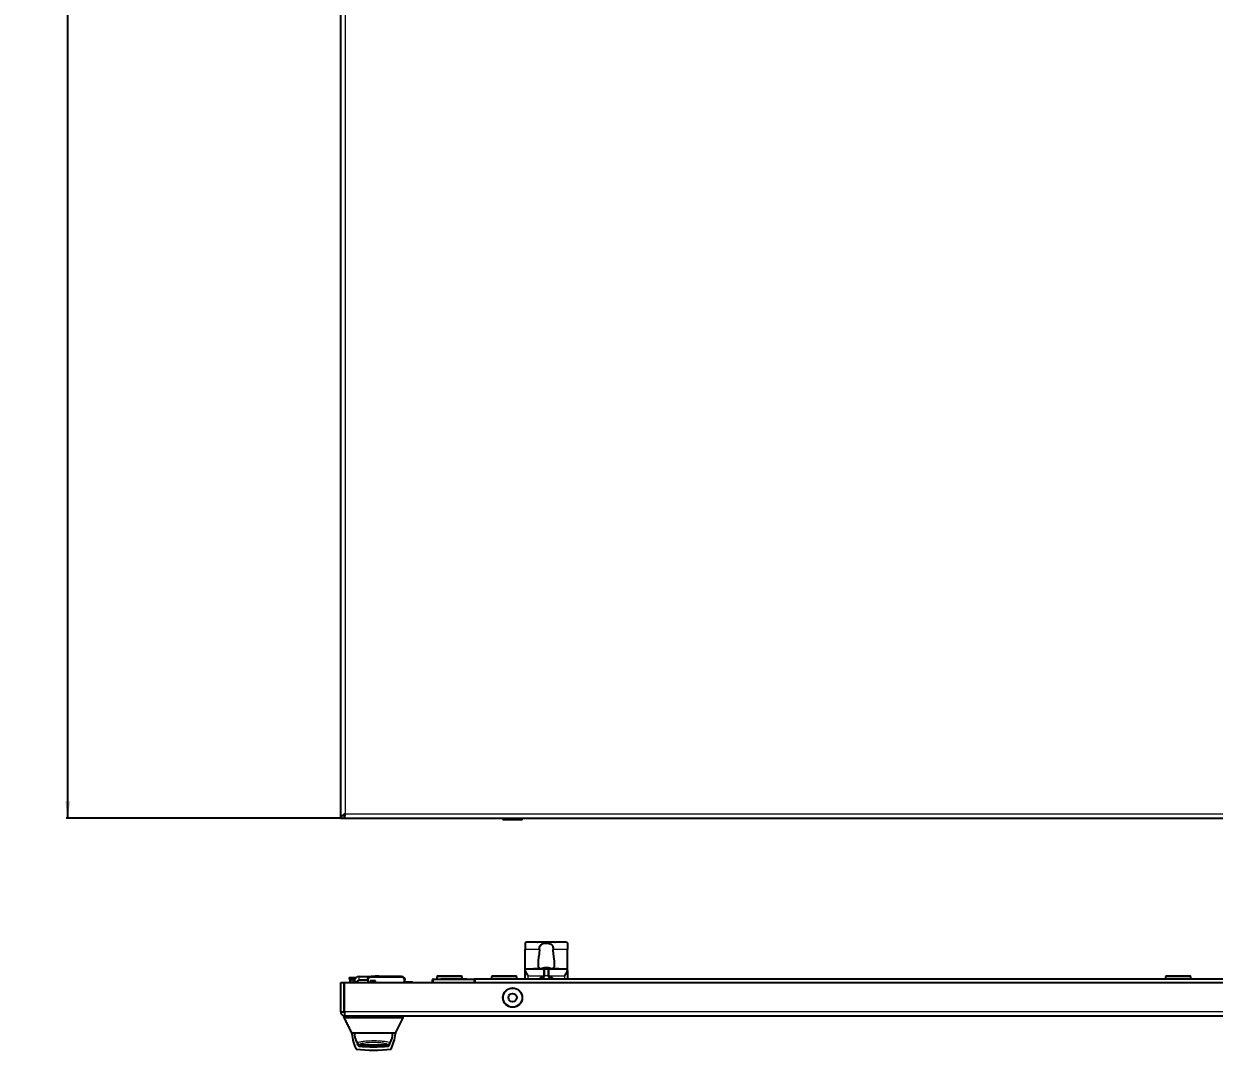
# Model space of a CAD drawing. Header units: millimetres. Extents: x -847 to 1903, y -1228 to 1043.
# Drawn here: x -847 to -141, y -1228 to -619 of the extents above; entities that cross this region are included whole.
import ezdxf

# ---------------------------------------------------------------- set-up
doc = ezdxf.new("R2010")
doc.units = ezdxf.units.MM
doc.layers.add('FORMAT', color=7, linetype='Continuous')
doc.styles.add('SLDTEXTSTYLE0', font='TXT', dxfattribs={"width": 0.75})
doc.dimstyles.new('SLDDIMSTYLE0', dxfattribs={"dimtxt": 20, "dimasz": 10, "dimexe": 0, "dimexo": 0.0625, "dimgap": 5, "dimtad": 2, "dimdec": 1, "dimrnd": 1e-09, "dimzin": 12, "dimdsep": 46, "dimtxsty": 'SLDTEXTSTYLE0', "dimsah": 1, "dimcen": 0.09, "dimadec": 0, "dimazin": 3, "dimtfac": 1, "dimtofl": 0, "dimtmove": 0, "dimatfit": 3, "dimfxl": 0, "dimfrac": 2, "dimtolj": 1, "dimtzin": 12, "dimarcsym": 0})

# ---------------------------------------------------------------- blocks, each defined once
blk = doc.blocks.new('_D_1')
at = {"layer": 'FORMAT'}
for p, q in [((-658.98, 864.6), (-821.98, 864.6)), ((-820.98, -1090.4), (-820.98, 864.6)), ((-658.98, -1090.4), (-821.98, -1090.4))]:
    blk.add_line(p, q, dxfattribs=at)
for points in [[(-820.98, 864.6), (-822.52, 854.6), (-819.44, 854.6)], [(-820.98, -1090.4), (-819.44, -1080.4), (-822.52, -1080.4)]]:
    blk.add_solid(points, dxfattribs=at)
at = {"layer": 'FORMAT', "insert": (-846.76, -60.76), "char_height": 20, "attachment_point": 1, "rotation": 90, "style": 'SLDTEXTSTYLE0'}
blk.add_mtext('1955', dxfattribs=at)

msp = doc.modelspace()

# ---------------------------------------------------------------- linework, layer by layer
at = {"color": 7, "linetype": 'Continuous', "lineweight": 25}
for p, q in [((-658.97, -1090.4), (-658.97, 864.6)), ((-658.97, -1090.4), (-656.97, -1090.4)), ((-656.67, -1090.4), (-656.67, -1088.72)), ((-656.67, -1090.4), (332.73, -1090.4)), ((-562.72, -1090.4), (-562.72, -1091.15)), ((-553.96, -1091.4), (-562.47, -1091.4)), ((-551.47, -1091.4), (-553.96, -1091.4)), ((-551.22, -1091.15), (-551.22, -1090.4)), ((-549.47, -1164.62), (-549.47, -1168.46)), ((-542.45, -1164.06), (-547.97, -1164.06)), ((-541.56, -1164.01), (-542.09, -1164.02)), ((-532.37, -1163.96), (-541.56, -1163.96)), ((-531.86, -1164.02), (-532.37, -1164)), ((-525.97, -1164.06), (-531.49, -1164.06)), ((-524.47, -1164.62), (-524.47, -1168.46)), ((-549.47, -1179.96), (-549.47, -1168.46)), ((-524.47, -1179.96), (-524.47, -1168.46)), ((-541.82, -1175.74), (-541.82, -1178.33)), ((-538.04, -1179.63), (-538.07, -1179.4)), ((-538, -1179.64), (-538.03, -1179.33)), ((-538.01, -1179.49), (-538.01, -1179.4)), ((-537.19, -1179.36), (-537.2, -1179.33)), ((-535.92, -1179.4), (-535.91, -1179.33)), ((-535.56, -1179.52), (-535.55, -1179.4)), ((-532.12, -1178.33), (-532.12, -1175.74)), ((-653.97, -1185.06), (-651.97, -1185.06)), ((-653.97, -1185.06), (-653.97, -1185.96)), ((-651.97, -1186.36), (-653.57, -1186.36)), ((-653.38, -1187.96), (-653.47, -1186.36)), ((-651.97, -1185.06), (-649.77, -1185.06)), ((-650.76, -1186.36), (-651.97, -1186.36)), ((-647.97, -1184.46), (-641.47, -1184.46)), ((-647.97, -1186.46), (-642.97, -1186.46)), ((-642.97, -1186.36), (-642.97, -1187.86)), ((-622.97, -1184.36), (-640.97, -1184.36)), ((-620.97, -1187.96), (-620.97, -1186.36)), ((-604.47, -1187.96), (-604.47, -1186.26)), ((-604.17, -1185.96), (-579.77, -1185.96)), ((-601.47, -1183.96), (-601.97, -1184.46)), ((-601.97, -1184.46), (-601.97, -1185.96)), ((-586.97, -1184.46), (-601.97, -1184.46)), ((-601.47, -1183.96), (-587.47, -1183.96)), ((-599.61, -1185.76), (-599.61, -1185.96)), ((-595.8, -1185.76), (-595.8, -1185.96)), ((-595.8, -1185.76), (-595.01, -1185.76)), ((-595.01, -1185.76), (-595.01, -1185.96)), ((-595.01, -1185.76), (-593.13, -1185.76)), ((-593.67, -1185.76), (-593.67, -1185.73)), ((-593.13, -1185.76), (-593.13, -1185.96)), ((-593.13, -1185.76), (-592.08, -1185.76)), ((-592.08, -1185.76), (-592.08, -1185.96)), ((-592.08, -1185.76), (-590.68, -1185.76)), ((-590.51, -1185.73), (-590.51, -1185.96)), ((-590.43, -1185.76), (-590.43, -1185.96)), ((-590.43, -1185.76), (-589.07, -1185.76)), ((-589.07, -1185.76), (-589.07, -1185.96)), ((-589.07, -1185.76), (-587.08, -1185.76)), ((-586.97, -1184.46), (-587.47, -1183.96)), ((-587.08, -1185.76), (-587.08, -1185.96)), ((-587.08, -1185.76), (-584.12, -1185.76)), ((-586.97, -1185.76), (-586.97, -1184.46)), ((-584.12, -1185.76), (-584.12, -1185.96)), ((255.53, -1185.96), (-579.47, -1185.96)), ((-579.47, -1185.96), (-579.47, -1186.26)), ((-579.47, -1186.26), (-579.47, -1186.9)), ((-568.97, -1183.96), (-569.47, -1184.46)), ((-569.47, -1184.46), (-569.47, -1185.96)), ((-554.47, -1184.46), (-569.47, -1184.46)), ((-568.97, -1183.96), (-554.97, -1183.96)), ((-554.47, -1184.46), (-554.97, -1183.96)), ((-554.47, -1185.96), (-554.47, -1184.46)), ((-549.47, -1180.83), (-549.47, -1179.96)), ((-549.47, -1179.96), (-535.97, -1179.96)), ((-549.47, -1185.96), (-549.47, -1180.83)), ((-544.59, -1179.86), (-544.59, -1179.96)), ((-544.45, -1179.86), (-544.45, -1179.96)), ((-544.33, -1179.86), (-544.33, -1179.96)), ((-543.52, -1179.86), (-544.33, -1179.86)), ((-543.52, -1179.86), (-543.52, -1179.96)), ((-543.37, -1179.86), (-543.37, -1179.96)), ((-543.25, -1179.86), (-543.25, -1179.96)), ((-542.92, -1179.86), (-542.92, -1179.96)), ((-542.73, -1179.86), (-542.73, -1179.96)), ((-542.2, -1179.86), (-542.2, -1179.96)), ((-541.72, -1179.86), (-541.72, -1179.96)), ((-541.55, -1179.86), (-541.55, -1179.96)), ((-541.09, -1179.86), (-541.09, -1179.96)), ((-540.95, -1179.86), (-540.95, -1179.96)), ((-540.83, -1179.86), (-540.83, -1179.96)), ((-540.52, -1179.86), (-540.52, -1179.96)), ((-539.24, -1179.86), (-540.36, -1179.86)), ((-539.24, -1179.86), (-539.24, -1179.96)), ((-539.11, -1179.86), (-539.11, -1179.96)), ((-538.91, -1179.86), (-538.91, -1179.96)), ((-538.9, -1179.86), (-538.9, -1179.96)), ((-538.31, -1179.86), (-538.9, -1179.86)), ((-538.31, -1179.86), (-538.31, -1179.96)), ((-537.41, -1179.86), (-537.99, -1179.86)), ((-537.97, -1183.96), (-537.97, -1179.96)), ((-537.97, -1179.96), (-535.97, -1179.96)), ((-537.97, -1183.96), (-537.97, -1183.99)), ((-537.41, -1179.86), (-537.41, -1179.96)), ((-537.4, -1179.86), (-537.4, -1179.96)), ((-537.4, -1179.86), (-537.22, -1179.86)), ((-537.22, -1179.86), (-537.22, -1179.96)), ((-537.22, -1179.86), (-537.22, -1179.86)), ((-537.2, -1179.86), (-537.2, -1179.96)), ((-537.05, -1179.86), (-537.05, -1179.96)), ((-536.25, -1179.86), (-537.05, -1179.86)), ((-536.25, -1179.86), (-536.25, -1179.96)), ((-536.11, -1179.86), (-536.11, -1179.96)), ((-535.99, -1179.86), (-535.99, -1179.96)), ((-535.99, -1179.89), (-535.7, -1179.88)), ((-535.97, -1179.96), (-535.97, -1183.96)), ((-535.97, -1183.99), (-535.97, -1183.96)), ((-535.56, -1179.86), (-535.56, -1179.96)), ((-535.47, -1179.96), (-524.47, -1179.96)), ((-535.44, -1179.86), (-535.44, -1179.96)), ((-535.07, -1179.86), (-535.07, -1179.96)), ((-534.81, -1179.86), (-534.81, -1179.96)), ((-534.69, -1179.86), (-534.69, -1179.96)), ((-534.55, -1179.86), (-534.55, -1179.96)), ((-534.43, -1179.86), (-534.43, -1179.96)), ((-534, -1179.86), (-534, -1179.96)), ((-533.97, -1179.86), (-534, -1179.86)), ((-533.96, -1179.86), (-533.96, -1179.96)), ((-533.93, -1179.86), (-533.93, -1179.96)), ((-533.77, -1179.86), (-533.77, -1179.96)), ((-533.42, -1179.86), (-533.42, -1179.96)), ((-532.93, -1179.86), (-532.93, -1179.96)), ((-532.73, -1179.86), (-532.73, -1179.96)), ((-532.39, -1179.86), (-532.39, -1179.96)), ((-532.23, -1179.86), (-532.23, -1179.96)), ((-531.17, -1179.86), (-532.23, -1179.86)), ((-531.17, -1179.86), (-531.17, -1179.96)), ((-530.86, -1179.86), (-530.86, -1179.96)), ((-530.69, -1179.86), (-530.69, -1179.96)), ((-530.32, -1179.86), (-530.32, -1179.96)), ((-529.56, -1179.86), (-530.32, -1179.86)), ((-529.56, -1179.86), (-529.56, -1179.96)), ((-524.47, -1180.83), (-524.47, -1179.96)), ((-524.47, -1180.83), (-524.47, -1185.96)), ((-168.97, -1183.96), (-169.47, -1184.46)), ((-169.47, -1184.46), (-169.47, -1185.96)), ((-155.48, -1184.46), (-169.47, -1184.46)), ((-168.97, -1183.96), (-155.91, -1183.96)), ((-155.91, -1183.96), (-154.97, -1183.96)), ((-154.47, -1184.46), (-155.48, -1184.46)), ((-154.47, -1184.46), (-154.97, -1183.96)), ((-154.47, -1185.96), (-154.47, -1184.46)), ((-658.97, -1187.96), (-656.97, -1187.96)), ((-658.97, -1205.36), (-658.97, -1187.96)), ((-656.97, -1205.36), (-656.97, -1187.96)), ((-656.67, -1205.36), (-656.67, -1187.96)), ((-656.67, -1187.96), (332.73, -1187.96)), ((-650.97, -1187.96), (-650.97, -1187.46)), ((-648.97, -1187.96), (-648.97, -1187.46)), ((-638.37, -1186.91), (-641.57, -1186.91)), ((-641.57, -1186.91), (-641.57, -1187.86)), ((-641.57, -1187.66), (-638.37, -1187.66)), ((-638.37, -1187.86), (-638.37, -1186.91)), ((-616.57, -1187.76), (-620.97, -1187.76)), ((-579.47, -1186.9), (-579.47, -1187.96)), ((-658.97, -1205.36), (-656.97, -1205.36)), ((-656.97, -1208.96), (-656.97, -1207.96)), ((-656.37, -1207.96), (-656.97, -1207.96)), ((332.43, -1207.96), (-656.37, -1207.96)), ((-621.97, -1208.96), (-621.97, -1207.96)), ((-627.47, -1208.96), (-651.47, -1208.96)), ((-626.47, -1217.96), (-621.94, -1208.9)), ((-650.07, -1217.96), (-652.47, -1217.96)), ((-652.43, -1217.96), (-652.43, -1218.16)), ((-628.87, -1217.96), (-650.07, -1217.96)), ((-626.47, -1217.96), (-628.87, -1217.96)), ((-626.51, -1218.16), (-626.51, -1217.96)), ((-645.3, -1224.94), (-633.71, -1224.94)), ((-645.3, -1224.94), (-645.16, -1224.94))]:
    msp.add_line(p, q, dxfattribs=at)
at = {"color": 8, "linetype": 'Continuous', "lineweight": 18}
for p, q in [((-656.37, -190.37), (-656.37, -1087.8)), ((-656.37, -1087.8), (332.43, -1087.8)), ((-562.72, -1091.15), (-553.83, -1091.15)), ((-553.83, -1091.15), (-551.22, -1091.15)), ((-541.06, -1168.46), (-549.47, -1168.46)), ((-524.47, -1168.46), (-532.88, -1168.46)), ((-653.97, -1185.96), (-651.97, -1185.96)), ((-652.47, -1186.36), (-652.38, -1187.96)), ((-651.97, -1185.06), (-651.97, -1185.96)), ((-651.97, -1185.96), (-650.57, -1185.96)), ((-651.97, -1186.36), (-651.97, -1185.96)), ((-647.97, -1186.46), (-647.97, -1184.46)), ((-642.47, -1187.96), (-642.47, -1186.36)), ((-640.97, -1184.86), (-622.97, -1184.86)), ((-621.47, -1186.36), (-621.47, -1187.96)), ((-604.17, -1186.26), (-604.47, -1186.26)), ((-604.17, -1185.96), (-604.17, -1186.26)), ((-579.77, -1186.26), (-604.17, -1186.26)), ((-604.17, -1186.26), (-604.17, -1187.96)), ((-598.38, -1185.76), (-598.38, -1185.96)), ((-579.77, -1185.96), (-579.77, -1186.26)), ((-579.77, -1187.96), (-579.77, -1186.26)), ((-579.47, -1186.26), (-579.77, -1186.26)), ((-547.97, -1183.96), (-547.97, -1185.96)), ((-547.97, -1183.96), (-538.47, -1183.96)), ((-540.36, -1179.86), (-540.36, -1179.96)), ((-538.83, -1184.47), (-538.7, -1184.95)), ((-538.47, -1183.96), (-538.47, -1179.96)), ((-538.47, -1183.96), (-537.97, -1183.96)), ((-538.47, -1183.99), (-538.47, -1183.96)), ((-538.47, -1183.99), (-537.97, -1183.99)), ((-535.97, -1183.96), (-537.97, -1183.96)), ((-535.97, -1183.96), (-535.47, -1183.96)), ((-535.97, -1183.99), (-535.47, -1183.99)), ((-535.47, -1179.96), (-535.47, -1183.96)), ((-535.47, -1183.96), (-535.47, -1183.99)), ((-535.47, -1183.96), (-525.97, -1183.96)), ((-535.25, -1184.95), (-535.11, -1184.47)), ((-525.97, -1185.96), (-525.97, -1183.96)), ((-648.97, -1187.46), (-650.97, -1187.46)), ((-616.57, -1187.96), (-616.57, -1187.76)), ((332.73, -1205.36), (-656.67, -1205.36)), ((-651.47, -1208.96), (-651.47, -1207.96)), ((-627.47, -1208.96), (-627.47, -1207.96))]:
    msp.add_line(p, q, dxfattribs=at)
at = {"color": 7, "linetype": 'Continuous', "lineweight": 25, "flags": 128}
for points in [[(-648.59, -1225.39), (-648.95, -1224.49), (-649.05, -1224.22)], [(-629.78, -1223.9), (-630, -1224.49), (-630.36, -1225.39)]]:
    msp.add_lwpolyline(points, dxfattribs=at)
at = {"color": 7, "linetype": 'Continuous', "lineweight": 25}
for radius in [5.75, 2.5]:
    msp.add_circle((-556.97, -1196.96), radius, dxfattribs=at)
at = {"color": 8, "linetype": 'Continuous', "lineweight": 18}
msp.add_circle((-556.97, -1196.96), 5.5, dxfattribs=at)
at = {"color": 7, "linetype": 'Continuous', "lineweight": 25}
for centre, radius, start, end in [((-562.47, -1091.15), 0.25, 180, 270), ((-551.47, -1091.15), 0.25, 270, 0), ((-536.97, -1187.26), 8, 98.41771, 108.44436), ((-536.94, -1183.59), 4.34, 104.99458, 114.66368), ((-538.29, -1185.17), 5.54, 85.14071, 94.85929), ((-537.94, -1179.42), 0.133, 135.20997, 169.83797), ((-536.92, -1187.35), 8.03, 91.99978, 97.83609), ((-536.56, -1181), 1.85, 119.67191, 132.73716), ((-536.49, -1185.82), 6.5, 92.24647, 98.7173), ((-537.45, -1185.78), 6.45, 85.77538, 87.76397), ((-537.03, -1187.35), 8.03, 82.16391, 88.00022), ((-537.12, -1183.67), 4.43, 65.15746, 74.45727), ((-536.04, -1180.96), 1.64, 72.5824, 85.536), ((-536.97, -1187.26), 8, 70.1778, 81.58229), ((-536.96, -1186.29), 7.03, 70.80686, 78.43412), ((-534.95, -1181.98), 2.36, 82.549, 97.451), ((-653.57, -1185.96), 0.4, 180, 270), ((-647.97, -1187.46), 3, 90, 180), ((-647.97, -1187.46), 1, 90, 180), ((-604.17, -1186.26), 0.3, 90, 180), ((-579.77, -1186.26), 0.3, 0, 90), ((-536.97, -1190.96), 6.25, 106.01339, 126.8699), ((-538.97, -1183.99), 1, 286.01339, 0), ((-534.97, -1183.99), 1, 180, 253.98661), ((-536.97, -1190.96), 6.25, 53.1301, 73.98661), ((-616.57, -1188.36), 0.6, 41.81031, 90), ((-660.41, -1218.16), 7.98, 358.26695, 359.99994), ((-625.58, -1215.6), 27, 185.96099, 206.16954), ((-639.47, -1217.96), 11.4, 180, 210.87421), ((-639.47, -1217.96), 11.4, 329.05608, 0), ((-653.36, -1215.6), 27, 333.83046, 354.03918), ((-618.53, -1218.16), 7.98, 180, 181.7325), ((-639.47, -1146.16), 82, 262.75342, 277.24658), ((-648.13, -1225.19), 0.5, 203.04365, 263.74905), ((-639.47, -1146.16), 80, 263.74905, 276.25095), ((-630.82, -1225.19), 0.5, 276.25095, 336.95635)]:
    msp.add_arc(centre, radius, start, end, dxfattribs=at)
at = {"color": 8, "linetype": 'Continuous', "lineweight": 18}
for centre, radius, start, end in [((-536.97, -1190.96), 6.75, 106.01339, 132.20545), ((-538.97, -1183.99), 0.5, 286.01339, 0), ((-534.97, -1183.99), 0.5, 180, 253.98661), ((-536.97, -1190.96), 6.75, 47.79455, 73.98661)]:
    msp.add_arc(centre, radius, start, end, dxfattribs=at)
at = {"color": 7, "linetype": 'Continuous', "lineweight": 25}
for points, knots in [([(-656.37, -1087.8), (-656.71, -1088.02), (-657.05, -1088.24), (-657.68, -1088.67), (-657.97, -1088.89), (-658.45, -1089.32), (-658.64, -1089.54), (-658.9, -1089.97), (-658.97, -1090.19), (-658.97, -1090.4)], [0, 0, 0, 0, 0.25, 0.25, 0.5, 0.5, 0.75, 0.75, 1, 1, 1, 1]), ([(-656.37, -1087.8), (-656.53, -1088.24), (-656.69, -1088.67), (-656.91, -1089.54), (-656.97, -1089.97), (-656.97, -1090.4)], [0, 0, 0, 0, 0.5, 0.5, 1, 1, 1, 1]), ([(-656.67, -1088.4), (-656.62, -1088.4), (-656.57, -1088.34), (-656.47, -1088.12), (-656.42, -1087.96), (-656.37, -1087.8)], [0, 0, 0, 0, 0.5, 0.5, 1, 1, 1, 1]), ([(-656.67, -1090.4), (-656.65, -1090.4), (-656.62, -1090.34), (-656.57, -1090.07), (-656.55, -1089.88), (-656.5, -1089.4), (-656.47, -1089.11), (-656.42, -1088.48), (-656.4, -1088.14), (-656.37, -1087.8)], [0, 0, 0, 0, 0.25, 0.25, 0.5, 0.5, 0.75, 0.75, 1, 1, 1, 1]), ([(-547.97, -1164.06), (-548.14, -1164.06), (-548.47, -1164.07), (-548.92, -1164.13), (-549.26, -1164.25), (-549.45, -1164.42), (-549.46, -1164.56), (-549.47, -1164.62)], [0, 0, 0, 0, 0.2129003, 0.4257071, 0.6406126, 0.8533821, 1, 1, 1, 1]), ([(-542.45, -1164.06), (-542.35, -1164.05), (-542.22, -1164.03), (-542.11, -1164.02), (-542.09, -1164.02)], [0, 0, 0, 0, 0.789403, 1, 1, 1, 1]), ([(-541.06, -1168.46), (-541.04, -1168.04), (-541, -1167.21), (-540.64, -1166.12), (-539.99, -1165.31), (-539.06, -1164.82), (-537.91, -1164.58), (-536.59, -1164.53), (-535.24, -1164.7), (-534.11, -1165.17), (-533.38, -1165.98), (-533, -1167), (-532.89, -1167.87), (-532.88, -1168.36), (-532.88, -1168.46)], [0, 0, 0, 0, 0.088505, 0.177138, 0.262858, 0.344694, 0.430485, 0.525193, 0.625645, 0.723911, 0.812494, 0.894483, 0.978997, 1, 1, 1, 1]), ([(-531.86, -1164.02), (-531.84, -1164.02), (-531.73, -1164.03), (-531.6, -1164.05), (-531.49, -1164.06)], [0, 0, 0, 0, 0.161974, 1, 1, 1, 1]), ([(-524.47, -1164.62), (-524.49, -1164.54), (-524.52, -1164.38), (-524.76, -1164.22), (-525.11, -1164.12), (-525.54, -1164.07), (-525.84, -1164.06), (-525.97, -1164.06)], [0, 0, 0, 0, 0.205683, 0.411346, 0.618649, 0.832339, 1, 1, 1, 1]), ([(-541.06, -1168.46), (-541.12, -1169.46), (-541.23, -1171.6), (-541.75, -1174.04), (-541.8, -1175.35), (-541.82, -1175.74)], [0, 0, 0, 0, 0.378823, 0.812228, 1, 1, 1, 1]), ([(-532.12, -1175.74), (-532.21, -1174.83), (-532.38, -1172.97), (-532.84, -1170.38), (-532.87, -1168.84), (-532.88, -1168.46)], [0, 0, 0, 0, 0.417668, 0.852903, 1, 1, 1, 1]), ([(-541.82, -1178.33), (-541.78, -1178.6), (-541.69, -1179.14), (-540.91, -1179.6), (-539.91, -1179.8), (-539.14, -1179.84), (-538.86, -1179.85)], [0, 0, 0, 0, 0.289157, 0.579411, 0.847533, 1, 1, 1, 1]), ([(-534.97, -1179.85), (-534.53, -1179.82), (-533.63, -1179.75), (-532.68, -1179.45), (-532.19, -1178.96), (-532.14, -1178.52), (-532.12, -1178.33)], [0, 0, 0, 0, 0.255921, 0.530677, 0.799973, 1, 1, 1, 1]), ([(-638.59, -1184.06), (-638.59, -1184.06), (-638.59, -1184.06), (-638.52, -1184.06), (-638.39, -1184.06), (-638.06, -1184.06), (-637.74, -1184.06), (-637.53, -1184.06)], [0, 0, 0, 0, 0.124693, 0.187182, 0.249773, 0.500039, 1, 1, 1, 1]), ([(-637.53, -1184.06), (-637.38, -1184.06), (-637.15, -1184.06), (-636.87, -1184.06), (-636.69, -1184.06), (-636.55, -1184.06), (-636.43, -1184.06), (-636.42, -1184.06), (-636.41, -1184.06)], [0, 0, 0, 0, 0.250089, 0.382495, 0.500259, 0.622163, 0.750133, 1, 1, 1, 1]), ([(-599.61, -1185.76), (-599.43, -1185.76), (-599.09, -1185.76), (-598.6, -1185.76), (-598.38, -1185.76)], [0, 0, 0, 0, 0.5368, 1, 1, 1, 1]), ([(-598.38, -1185.76), (-598, -1185.76), (-597.31, -1185.76), (-596.45, -1185.76), (-596, -1185.76), (-595.98, -1185.76)], [0, 0, 0, 0, 0.522437, 0.975649, 1, 1, 1, 1]), ([(-549.47, -1180.83), (-549.45, -1181), (-549.39, -1181.43), (-548.92, -1182.38), (-548.39, -1183.27), (-548.04, -1183.84), (-547.97, -1183.95), (-547.97, -1183.96)], [0, 0, 0, 0, 0.19414, 0.485275, 0.898779, 0.996769, 1, 1, 1, 1]), ([(-544.45, -1179.86), (-544.47, -1179.86), (-544.51, -1179.86), (-544.57, -1179.86), (-544.59, -1179.86), (-544.59, -1179.86), (-544.59, -1179.86)], [0, 0, 0, 0, 0.280836, 0.55925, 0.779182, 1, 1, 1, 1]), ([(-544.33, -1179.86), (-544.33, -1179.86), (-544.33, -1179.86), (-544.36, -1179.86), (-544.41, -1179.86), (-544.44, -1179.86), (-544.45, -1179.86)], [0, 0, 0, 0, 0.280888, 0.559482, 0.77927, 1, 1, 1, 1]), ([(-543.37, -1179.86), (-543.39, -1179.86), (-543.42, -1179.86), (-543.48, -1179.86), (-543.51, -1179.86), (-543.52, -1179.86)], [0, 0, 0, 0, 0.280638, 0.560877, 1, 1, 1, 1]), ([(-543.25, -1179.86), (-543.25, -1179.86), (-543.26, -1179.86), (-543.28, -1179.86), (-543.33, -1179.86), (-543.36, -1179.86), (-543.37, -1179.86)], [0, 0, 0, 0, 0.280941, 0.559114, 0.779089, 1, 1, 1, 1]), ([(-542.73, -1179.86), (-542.79, -1179.86), (-542.9, -1179.86), (-542.91, -1179.86), (-542.92, -1179.86)], [0, 0, 0, 0, 0.559312, 1, 1, 1, 1]), ([(-542.2, -1179.86), (-542.26, -1179.86), (-542.38, -1179.86), (-542.57, -1179.86), (-542.67, -1179.86), (-542.73, -1179.86)], [0, 0, 0, 0, 0.280496, 0.560765, 1, 1, 1, 1]), ([(-541.72, -1179.86), (-541.79, -1179.86), (-541.91, -1179.86), (-542.11, -1179.86), (-542.2, -1179.86)], [0, 0, 0, 0, 0.560137, 1, 1, 1, 1]), ([(-541.55, -1179.86), (-541.56, -1179.86), (-541.57, -1179.86), (-541.67, -1179.86), (-541.72, -1179.86)], [0, 0, 0, 0, 0.559914, 1, 1, 1, 1]), ([(-540.95, -1179.86), (-540.97, -1179.86), (-541.01, -1179.86), (-541.07, -1179.86), (-541.09, -1179.86), (-541.09, -1179.86), (-541.09, -1179.86)], [0, 0, 0, 0, 0.280765, 0.559178, 0.779175, 1, 1, 1, 1]), ([(-540.83, -1179.86), (-540.83, -1179.86), (-540.83, -1179.86), (-540.86, -1179.86), (-540.91, -1179.86), (-540.94, -1179.86), (-540.95, -1179.86)], [0, 0, 0, 0, 0.280828, 0.559417, 0.779393, 1, 1, 1, 1]), ([(-540.36, -1179.86), (-540.38, -1179.86), (-540.43, -1179.86), (-540.48, -1179.86), (-540.52, -1179.86), (-540.52, -1179.86), (-540.52, -1179.86)], [0, 0, 0, 0, 0.280951, 0.559967, 0.779431, 1, 1, 1, 1]), ([(-539.11, -1179.86), (-539.11, -1179.86), (-539.11, -1179.86), (-539.14, -1179.86), (-539.19, -1179.86), (-539.23, -1179.86), (-539.24, -1179.86)], [0, 0, 0, 0, 0.280713, 0.558701, 0.779045, 1, 1, 1, 1]), ([(-538.9, -1179.86), (-538.91, -1179.86), (-538.91, -1179.86), (-538.91, -1179.86), (-538.91, -1179.86)], [0, 0, 0, 0, 0.560081, 1, 1, 1, 1]), ([(-538.47, -1179.96), (-538.47, -1179.96), (-538.47, -1179.96), (-538.46, -1179.96), (-538.45, -1179.96), (-538.41, -1179.96), (-538.29, -1179.96), (-538.07, -1179.96), (-538.01, -1179.96), (-537.97, -1179.96)], [0, 0, 0, 0, 0.00167, 0.003889, 0.009531, 0.034361, 0.132751, 0.526214, 1, 1, 1, 1]), ([(-538.13, -1179.86), (-538.16, -1179.86), (-538.2, -1179.86), (-538.27, -1179.86), (-538.29, -1179.86), (-538.31, -1179.86)], [0, 0, 0, 0, 0.281226, 0.561522, 1, 1, 1, 1]), ([(-537.4, -1179.86), (-537.4, -1179.86), (-537.4, -1179.86), (-537.41, -1179.86), (-537.41, -1179.86)], [0, 0, 0, 0, 0.559504, 1, 1, 1, 1]), ([(-537.05, -1179.86), (-537.07, -1179.86), (-537.12, -1179.86), (-537.17, -1179.86), (-537.2, -1179.86), (-537.2, -1179.86), (-537.2, -1179.86)], [0, 0, 0, 0, 0.280855, 0.559718, 0.779518, 1, 1, 1, 1]), ([(-536.11, -1179.86), (-536.13, -1179.86), (-536.17, -1179.86), (-536.23, -1179.86), (-536.25, -1179.86), (-536.25, -1179.86), (-536.25, -1179.86)], [0, 0, 0, 0, 0.2808126, 0.5590988, 0.7791702, 1, 1, 1, 1]), ([(-535.99, -1179.86), (-535.99, -1179.86), (-535.99, -1179.86), (-536.02, -1179.86), (-536.06, -1179.86), (-536.09, -1179.86), (-536.11, -1179.86)], [0, 0, 0, 0, 0.2809124, 0.5594047, 0.7791083, 1, 1, 1, 1]), ([(-535.97, -1179.96), (-535.93, -1179.96), (-535.85, -1179.96), (-535.6, -1179.96), (-535.47, -1179.96), (-535.47, -1179.96)], [0, 0, 0, 0, 0.475461, 0.994056, 1, 1, 1, 1]), ([(-535.56, -1179.86), (-535.58, -1179.86), (-535.62, -1179.86), (-535.67, -1179.86), (-535.7, -1179.86), (-535.7, -1179.86), (-535.7, -1179.86)], [0, 0, 0, 0, 0.280888, 0.559023, 0.779155, 1, 1, 1, 1]), ([(-535.44, -1179.86), (-535.44, -1179.86), (-535.44, -1179.86), (-535.47, -1179.86), (-535.51, -1179.86), (-535.54, -1179.86), (-535.56, -1179.86)], [0, 0, 0, 0, 0.2809, 0.559498, 0.779148, 1, 1, 1, 1]), ([(-535.07, -1179.86), (-535.12, -1179.86), (-535.23, -1179.86), (-535.37, -1179.86), (-535.43, -1179.86), (-535.44, -1179.86), (-535.44, -1179.86)], [0, 0, 0, 0, 0.280935, 0.559487, 0.779245, 1, 1, 1, 1]), ([(-534.81, -1179.86), (-534.86, -1179.86), (-534.94, -1179.86), (-535.03, -1179.86), (-535.07, -1179.86)], [0, 0, 0, 0, 0.559441, 1, 1, 1, 1]), ([(-534.69, -1179.86), (-534.7, -1179.86), (-534.71, -1179.86), (-534.78, -1179.86), (-534.81, -1179.86)], [0, 0, 0, 0, 0.560313, 1, 1, 1, 1]), ([(-534.55, -1179.86), (-534.57, -1179.86), (-534.61, -1179.86), (-534.67, -1179.86), (-534.69, -1179.86), (-534.69, -1179.86), (-534.69, -1179.86)], [0, 0, 0, 0, 0.28091, 0.559174, 0.779166, 1, 1, 1, 1]), ([(-534.43, -1179.86), (-534.43, -1179.86), (-534.43, -1179.86), (-534.46, -1179.86), (-534.51, -1179.86), (-534.54, -1179.86), (-534.55, -1179.86)], [0, 0, 0, 0, 0.280849, 0.55949, 0.779158, 1, 1, 1, 1]), ([(-533.93, -1179.86), (-533.94, -1179.86), (-533.96, -1179.86), (-533.96, -1179.86), (-533.96, -1179.86)], [0, 0, 0, 0, 0.560691, 1, 1, 1, 1]), ([(-533.77, -1179.86), (-533.8, -1179.86), (-533.87, -1179.86), (-533.91, -1179.86), (-533.93, -1179.86)], [0, 0, 0, 0, 0.559542, 1, 1, 1, 1]), ([(-533.42, -1179.86), (-533.49, -1179.86), (-533.61, -1179.86), (-533.72, -1179.86), (-533.77, -1179.86)], [0, 0, 0, 0, 0.560514, 1, 1, 1, 1]), ([(-532.93, -1179.86), (-533, -1179.86), (-533.14, -1179.86), (-533.33, -1179.86), (-533.42, -1179.86)], [0, 0, 0, 0, 0.559217, 1, 1, 1, 1]), ([(-532.73, -1179.86), (-532.74, -1179.86), (-532.75, -1179.86), (-532.87, -1179.86), (-532.93, -1179.86)], [0, 0, 0, 0, 0.5603404, 1, 1, 1, 1]), ([(-532.23, -1179.86), (-532.26, -1179.86), (-532.3, -1179.86), (-532.35, -1179.86), (-532.38, -1179.86), (-532.39, -1179.86), (-532.39, -1179.86)], [0, 0, 0, 0, 0.2808719, 0.5597012, 0.7793822, 1, 1, 1, 1]), ([(-530.69, -1179.86), (-530.75, -1179.86), (-530.84, -1179.86), (-530.85, -1179.86), (-530.86, -1179.86)], [0, 0, 0, 0, 0.558947, 1, 1, 1, 1]), ([(-530.32, -1179.86), (-530.4, -1179.86), (-530.54, -1179.86), (-530.65, -1179.86), (-530.69, -1179.86)], [0, 0, 0, 0, 0.559747, 1, 1, 1, 1]), ([(-525.97, -1183.96), (-525.97, -1183.95), (-525.9, -1183.84), (-525.55, -1183.27), (-525.02, -1182.38), (-524.55, -1181.43), (-524.5, -1181), (-524.47, -1180.83)], [0, 0, 0, 0, 0.003231, 0.101221, 0.514725, 0.80586, 1, 1, 1, 1]), ([(-658.97, -1205.36), (-658.97, -1205.53), (-658.95, -1205.7), (-658.89, -1206.03), (-658.84, -1206.2), (-658.71, -1206.51), (-658.63, -1206.66), (-658.44, -1206.94), (-658.33, -1207.08), (-658.09, -1207.32), (-657.96, -1207.42), (-657.67, -1207.61), (-657.52, -1207.69), (-657.05, -1207.89), (-656.72, -1207.96), (-656.37, -1207.96)], [0, 0, 0, 0, 0.125, 0.125, 0.25, 0.25, 0.375, 0.375, 0.5, 0.5, 0.625, 0.625, 0.75, 0.75, 1, 1, 1, 1]), ([(-656.97, -1205.36), (-656.97, -1205.51), (-656.91, -1205.67), (-656.69, -1205.89), (-656.53, -1205.96), (-656.37, -1205.96)], [0, 0, 0, 0, 0.5, 0.5, 1, 1, 1, 1]), ([(-656.37, -1207.96), (-656.4, -1207.96), (-656.42, -1207.89), (-656.47, -1207.63), (-656.5, -1207.44), (-656.55, -1206.95), (-656.57, -1206.67), (-656.62, -1206.04), (-656.65, -1205.7), (-656.67, -1205.36)], [0, 0, 0, 0, 0.25, 0.25, 0.5, 0.5, 0.75, 0.75, 1, 1, 1, 1]), ([(-657, -1208.9), (-656.61, -1209.67), (-655.81, -1211.28), (-654.69, -1213.53), (-653.55, -1215.8), (-652.84, -1217.22), (-652.47, -1217.96)], [0, 0, 0, 0, 0.216327, 0.453955, 0.714745, 1, 1, 1, 1]), ([(-651.47, -1208.96), (-652.09, -1208.96), (-653.33, -1208.96), (-654.98, -1208.96), (-656.22, -1208.96), (-656.88, -1208.96), (-656.95, -1208.96), (-656.97, -1208.96)], [0, 0, 0, 0, 0.214694, 0.429388, 0.644082, 0.858775, 1, 1, 1, 1]), ([(-621.97, -1208.96), (-622.03, -1208.96), (-622.15, -1208.96), (-623.1, -1208.96), (-624.5, -1208.96), (-626.04, -1208.96), (-627.07, -1208.96), (-627.47, -1208.96)], [0, 0, 0, 0, 0.21469, 0.42938, 0.644073, 0.858767, 1, 1, 1, 1]), ([(-649.23, -1223.83), (-649.12, -1223.99), (-648.88, -1224.3), (-648.44, -1224.58), (-648.03, -1224.75), (-647.65, -1224.83), (-647.13, -1224.9), (-646.38, -1224.94), (-645.66, -1224.95), (-645.2, -1224.94), (-645.16, -1224.94)], [0, 0, 0, 0, 0.086907, 0.170444, 0.253995, 0.352832, 0.493755, 0.750586, 0.975401, 1, 1, 1, 1]), ([(-647.22, -1225.17), (-647.14, -1225.15), (-646.97, -1225.09), (-645.64, -1225.1), (-643.68, -1225.16), (-641.23, -1225.21), (-638.59, -1225.22), (-636.04, -1225.18), (-633.88, -1225.12), (-632.35, -1225.09), (-631.62, -1225.13), (-631.78, -1225.26), (-632.79, -1225.46), (-634.56, -1225.68), (-636.88, -1225.85), (-639.5, -1225.91), (-642.1, -1225.85), (-644.4, -1225.68), (-646.15, -1225.46), (-647.09, -1225.28), (-647.18, -1225.2), (-647.22, -1225.17)], [0, 0, 0, 0, 0.053435, 0.106868, 0.160358, 0.213991, 0.267619, 0.321181, 0.374779, 0.42843, 0.481983, 0.5354, 0.588925, 0.642773, 0.696736, 0.750367, 0.803567, 0.856759, 0.910369, 0.964326, 1, 1, 1, 1]), ([(-634.87, -1224.93), (-634.67, -1224.94), (-634.02, -1224.94), (-633.1, -1224.94), (-632.12, -1224.92), (-631.48, -1224.87), (-630.94, -1224.76), (-630.46, -1224.56), (-630, -1224.25), (-629.8, -1223.94), (-629.71, -1223.8)], [0, 0, 0, 0, 0.083733, 0.271555, 0.468927, 0.681743, 0.781788, 0.862953, 0.941144, 1, 1, 1, 1])]:
    msp.add_open_spline(points, degree=3, knots=knots, dxfattribs=at)
for points in [[(-642.97, -1186.36), (-642.94, -1186.09), (-642.88, -1185.57), (-642.42, -1184.91), (-641.76, -1184.45), (-641.23, -1184.39), (-640.97, -1184.36)], [(-622.97, -1184.36), (-622.71, -1184.39), (-622.19, -1184.45), (-621.52, -1184.91), (-621.06, -1185.57), (-621, -1186.09), (-620.97, -1186.36)]]:
    msp.add_open_spline(points, degree=3, dxfattribs=at)
at = {"color": 8, "linetype": 'Continuous', "lineweight": 18}
for points in [[(-642.47, -1186.36), (-642.54, -1186.36), (-642.67, -1186.36), (-642.83, -1186.36), (-642.95, -1186.36), (-642.96, -1186.36), (-642.97, -1186.36)], [(-642.47, -1186.36), (-642.45, -1186.16), (-642.4, -1185.77), (-642.06, -1185.27), (-641.56, -1184.92), (-641.17, -1184.88), (-640.97, -1184.86)], [(-640.97, -1184.36), (-640.97, -1184.36), (-640.97, -1184.38), (-640.97, -1184.49), (-640.97, -1184.66), (-640.97, -1184.79), (-640.97, -1184.86)], [(-622.97, -1184.86), (-622.97, -1184.79), (-622.97, -1184.66), (-622.97, -1184.49), (-622.97, -1184.38), (-622.97, -1184.36), (-622.97, -1184.36)], [(-622.97, -1184.86), (-622.78, -1184.88), (-622.38, -1184.92), (-621.89, -1185.27), (-621.54, -1185.77), (-621.49, -1186.16), (-621.47, -1186.36)], [(-621.47, -1186.36), (-621.41, -1186.36), (-621.28, -1186.36), (-621.11, -1186.36), (-620.99, -1186.36), (-620.98, -1186.36), (-620.97, -1186.36)]]:
    msp.add_open_spline(points, degree=3, dxfattribs=at)
for points, knots in [([(-649.16, -1223.77), (-649.18, -1223.71), (-649.22, -1223.56), (-647.93, -1223.2), (-645.67, -1222.82), (-642.99, -1222.56), (-640.13, -1222.45), (-637.21, -1222.48), (-634.2, -1222.71), (-631.73, -1223.06), (-630.16, -1223.43), (-629.49, -1223.69), (-629.72, -1223.76), (-629.76, -1223.77)], [0, 0, 0, 0, 0.080358, 0.189165, 0.296875, 0.401927, 0.469214, 0.569403, 0.669558, 0.770526, 0.874295, 0.980961, 1, 1, 1, 1]), ([(-633.71, -1224.94), (-633.52, -1224.94), (-632.59, -1224.95), (-631.69, -1224.9), (-631.22, -1224.74), (-631.74, -1224.47), (-633.09, -1224.14), (-635.12, -1223.85), (-637.6, -1223.66), (-640.01, -1223.63), (-642.38, -1223.72), (-644.58, -1223.94), (-646.47, -1224.27), (-647.54, -1224.59), (-647.64, -1224.82), (-646.91, -1224.93), (-645.81, -1224.94), (-645.3, -1224.94)], [0, 0, 0, 0, 0.019237, 0.094456, 0.169947, 0.244138, 0.315947, 0.385269, 0.453516, 0.521522, 0.567246, 0.638978, 0.71315, 0.788639, 0.863863, 0.937348, 1, 1, 1, 1])]:
    msp.add_open_spline(points, degree=3, knots=knots, dxfattribs=at)

# ---------------------------------------------------------------- dimensions: what is measured, and where the dimension line sits
at = {"layer": 'FORMAT'}
dim = msp.add_linear_dim(base=(-820.98, 864.6), p1=(-658.97, -1090.4), p2=(-658.97, 864.6), angle=90, dimstyle='SLDDIMSTYLE0', dxfattribs=at)
dim.commit()
dim.dimension.update_dxf_attribs({"geometry": '_D_1', "text_midpoint": (-820.98, -31.21), "dimtype": 160})

doc.saveas('drawing.dxf')
